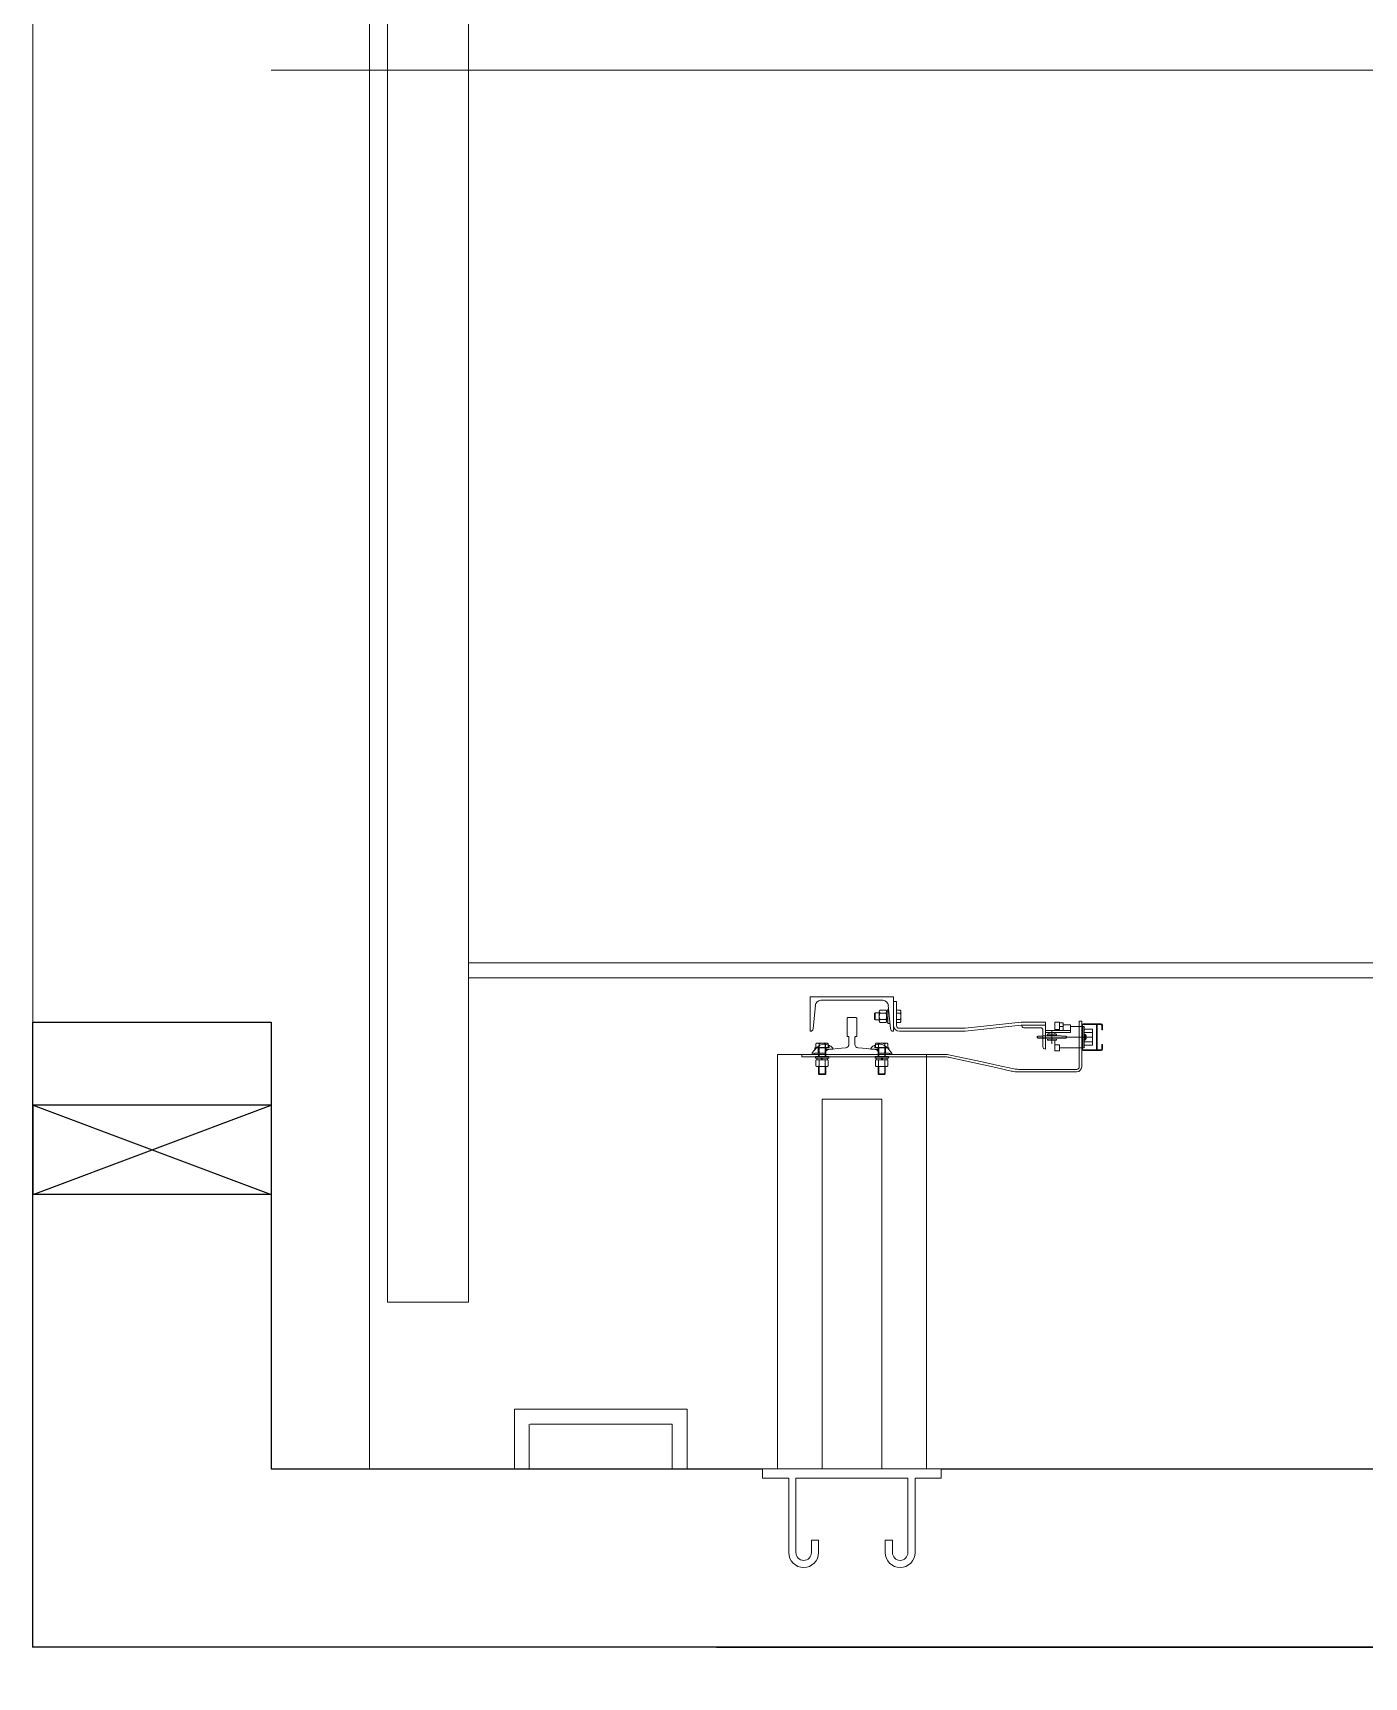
# Model space of a CAD drawing. Extents: x -15449 to 597104, y -1239737 to 53667.
# Drawn here: x 301578 to 303813, y -276953 to -274190 of the extents above; entities that cross this region are included whole.
import ezdxf

# ---------------------------------------------------------------- set-up
doc = ezdxf.new("R2010")
doc.units = 0
doc.header["$LTSCALE"] = 8
for name, color, linetype in [('000_CTCI_CSA', 7, 'CONTINUOUS'), ('A-_LIFT----_E-', 8, 'CONTINUOUS'), ('A-_WALLSTRU_E-', 7, 'CONTINUOUS')]:
    doc.layers.add(name, color=color, linetype=linetype)
doc.layers.add('A-_LIFT----_E', color=7, linetype='CONTINUOUS', lineweight=9)
doc.layers.add('Block - Cargo Lift_dwg', color=7, linetype='CONTINUOUS', lineweight=9, true_color=0x767676)

# ---------------------------------------------------------------- blocks, each defined once
blk = doc.blocks.new('CTCI_Building Footprint and Grid')
at = {"layer": 'A-_LIFT----_E', "color": 252, "lineweight": 18}
blk.add_line((1991061.6, -943272.3, 0), (1991061.6, -948072.3, 0), dxfattribs=at)
at = {"layer": 'A-_LIFT----_E', "color": 252}
for p, q in [((1996196.6, -945722.3, 0), (1990896.6, -945722.3, 0)), ((1991806.6, -947332.9, 0), (1991810.2, -947293.9, 0)), ((1991819.6, -947285.3, 0), (1991923.3, -947285.3, 0)), ((1991917.6, -947304.5, 0), (1991917.6, -947320.1, 0)), ((1991918.8, -947301.9, 0), (1991928.6, -947301.9, 0)), ((1991918.8, -947307.1, 0), (1991928.6, -947307.1, 0)), ((1991932.7, -947293.9, 0), (1991936.2, -947332.9, 0)), ((1991952.7, -947307.1, 0), (1991946.4, -947307.1, 0)), ((1991953.9, -947304.5, 0), (1991953.9, -947320.1, 0)), ((1991917.6, -947318.3, 0), (1991910.6, -947318.3, 0)), ((1991918.8, -947317.5, 0), (1991928.6, -947317.5, 0)), ((1991918.8, -947322.7, 0), (1991928.6, -947322.7, 0)), ((1991931.8, -947312.9, 0), (1991929.8, -947315.8, 0)), ((1991931.8, -947315.6, 0), (1991929.8, -947318.6, 0)), ((1991952.7, -947317.5, 0), (1991946.4, -947317.5, 0)), ((1992060.9, -947332.3, 0), (1991951.4, -947332.3, 0)), ((1992060.9, -947337.3, 0), (1991951.4, -947337.3, 0)), ((1992062, -947332.2, 0), (1992155.9, -947322.3, 0)), ((1992155.9, -947327.3, 0), (1992062, -947337.2, 0)), ((1992188.4, -947331.3, 0), (1992160.4, -947331.3, 0)), ((1992192.4, -947363.3, 0), (1992192.4, -947335.3, 0)), ((1992196.4, -947328.3, 0), (1992196.4, -947360.3, 0)), ((1992207.4, -947358.3, 0), (1992207.4, -947336.3, 0)), ((1992212.4, -947336.3, 0), (1992212.4, -947329.3, 0)), ((1992261.4, -947339.3, 0), (1992275.4, -947339.3, 0)), ((1991805, -947373.6, 0), (1991811.9, -947365.4, 0)), ((1991815.1, -947374, 0), (1991815.1, -947365, 0)), ((1991816.6, -947365, 0), (1991816.6, -947380, 0)), ((1991826.7, -947365, 0), (1991826.7, -947380, 0)), ((1991827.3, -947365, 0), (1991827.3, -947359.1, 0)), ((1991828.1, -947368.4, 0), (1991828.1, -947365, 0)), ((1991829.4, -947367.9, 0), (1991839.2, -947367.1, 0)), ((1991839.6, -947366.2, 0), (1991839.6, -947366.6, 0)), ((1991903.6, -947366.2, 0), (1991903.6, -947366.6, 0)), ((1991913.9, -947367.9, 0), (1991904.1, -947367.1, 0)), ((1991915.1, -947368.4, 0), (1991915.1, -947365, 0)), ((1991916, -947365, 0), (1991916, -947359.1, 0)), ((1991916.6, -947365, 0), (1991916.6, -947380, 0)), ((1991926.7, -947365, 0), (1991926.7, -947380, 0)), ((1991928.1, -947374, 0), (1991928.1, -947365, 0)), ((1991938.3, -947373.6, 0), (1991931.4, -947365.4, 0)), ((1992182.4, -947347.4, 0), (1992182.4, -947347.1, 0)), ((1992275.4, -947347.3, 0), (1992182.4, -947347.3, 0)), ((1992212.4, -947365.3, 0), (1992212.4, -947352.3, 0)), ((1992232.4, -947347.1, 0), (1992232.4, -947347.4, 0)), ((1992261.4, -947355.3, 0), (1992275.4, -947355.3, 0)), ((1992263.3, -947350.8, 0), (1992263.3, -947343.8, 0)), ((1992265.1, -947346.3, 0), (1992263.3, -947346.3, 0)), ((1992265.1, -947348.3, 0), (1992263.3, -947348.3, 0)), ((1991804.6, -947375.5, 0), (1991804.6, -947374.5, 0)), ((1991805.1, -947376, 0), (1991807.1, -947376, 0)), ((1991816.4, -947386.1, 0), (1991816.4, -947395.6, 0)), ((1991826.8, -947386.1, 0), (1991826.8, -947395.6, 0)), ((1991916.4, -947386.1, 0), (1991916.4, -947395.6, 0)), ((1991926.8, -947386.1, 0), (1991926.8, -947395.6, 0)), ((1991938.1, -947376, 0), (1991936.1, -947376, 0)), ((1991938.6, -947375.5, 0), (1991938.6, -947374.5, 0)), ((1991816.6, -947396.4, 0), (1991816.6, -947410, 0)), ((1991827.6, -947396.4, 0), (1991827.6, -947409.1, 0)), ((1991915.6, -947396.4, 0), (1991915.6, -947409.1, 0)), ((1991926.7, -947396.4, 0), (1991926.7, -947410, 0)), ((1990896.6, -947611.5, 0), (1990496.6, -947461.5, 0)), ((1991594.8, -947972.3, 0), (1991304.8, -947972.3, 0)), ((1991569.8, -947997.3, 0), (1991331.2, -947997.3, 0))]:
    blk.add_line(p, q, dxfattribs=at)
at = {"layer": 'A-_LIFT----_E', "color": 252, "elevation": 0, "flags": 128}
for points in [[(1991227.6, -943652.3), (1991091.6, -943652.3), (1991091.6, -947792.3), (1991227.6, -947792.3)], [(1992212.4, -947339.3), (1992212.4, -947342.3), (1992202.4, -947342.3), (1992202.4, -947339.3)], [(1992220.4, -947322.3), (1992220.4, -947334.3), (1992212.4, -947334.3), (1992212.4, -947322.3)], [(1992226.4, -947323.3), (1992220.4, -947323.3), (1992220.4, -947329.3), (1992226.4, -947329.3)], [(1992259.4, -947329.3), (1992259.4, -947365.3), (1992261.4, -947365.3), (1992261.4, -947329.3)], [(1992220.4, -947370.3), (1992220.4, -947360.3), (1992212.4, -947360.3), (1992212.4, -947370.3)], [(1991810.4, -947382.3), (1991832.9, -947382.3), (1991832.9, -947380), (1991810.4, -947380)], [(1991811.2, -947395.6), (1991811.2, -947386.1), (1991812.6, -947385.3), (1991830.6, -947385.3), (1991832, -947386.1), (1991832, -947395.6), (1991830.6, -947396.4), (1991812.6, -947396.4)], [(1991812.5, -947385.3), (1991821, -947385.3), (1991820, -947382.3), (1991812.5, -947382.3)], [(1991821.3, -947382.3), (1991822.3, -947385.3), (1991830.8, -947385.3), (1991830.8, -947382.3)], [(1991932.9, -947382.3), (1991910.4, -947382.3), (1991910.4, -947380), (1991932.9, -947380)], [(1991932, -947395.6), (1991932, -947386.1), (1991930.6, -947385.3), (1991912.6, -947385.3), (1991911.2, -947386.1), (1991911.2, -947395.6), (1991912.6, -947396.4), (1991930.6, -947396.4)], [(1991922, -947382.3), (1991921, -947385.3), (1991912.5, -947385.3), (1991912.5, -947382.3)], [(1991930.8, -947385.3), (1991922.3, -947385.3), (1991923.3, -947382.3), (1991930.8, -947382.3)]]:
    blk.add_lwpolyline(points, close=True, dxfattribs=at)
for points in [[(1991227.6, -947247.3), (1995852.6, -947247.3), (1995852.6, -944197.3), (1991227.6, -944197.3)], [(1991227.6, -944222.3), (1995827.6, -944222.3), (1995827.6, -947222.3), (1991227.6, -947222.3), (1991307.6, -947222.3)], [(1991941, -947337.3), (1991941.4, -947337.3), (1991941.4, -947279.3), (1991801.4, -947279.3), (1991801.4, -947337.3), (1991801.8, -947337.3)], [(1991910.6, -947306.3), (1991910.6, -947318.3), (1991909.8, -947317.4), (1991909.8, -947307.1), (1991910.6, -947306.3), (1991917.6, -947306.3)], [(1991931.8, -947303.4), (1991931.3, -947303.4), (1991930.8, -947303.4), (1991930.3, -947303.4), (1991929.8, -947303.4)], [(1991929.8, -947303.4), (1991929.8, -947307.8), (1991929.8, -947312.3), (1991929.8, -947316.7), (1991929.8, -947321.2)], [(1991933.3, -947300.4), (1991931.8, -947300.4), (1991931.8, -947324.2), (1991935.4, -947324.2)], [(1991931.8, -947321.2), (1991931.8, -947316.7), (1991931.8, -947312.3), (1991931.8, -947307.8), (1991931.8, -947303.4)], [(1991941.4, -947327.3), (1991941.4, -947287.3), (1991946.4, -947287.3), (1991946.4, -947327.3)], [(1991952.7, -947301.9), (1991951.2, -947301.9), (1991949.6, -947301.9), (1991948, -947301.9), (1991946.4, -947301.9)], [(1991946.4, -947301.9), (1991946.4, -947307.1), (1991946.4, -947312.3), (1991946.4, -947317.5), (1991946.4, -947322.7)], [(1991864.6, -947314.3), (1991864.4, -947314.5), (1991864.1, -947314.8), (1991863.9, -947315), (1991863.6, -947315.3)], [(1991863.6, -947315.3), (1991863.6, -947323), (1991863.6, -947330.8), (1991863.6, -947338.5), (1991863.6, -947346.3)], [(1991878.6, -947314.3), (1991875.1, -947314.3), (1991871.6, -947314.3), (1991868.1, -947314.3), (1991864.6, -947314.3)], [(1991879.6, -947315.3), (1991879.4, -947315), (1991879.1, -947314.8), (1991878.9, -947314.5), (1991878.6, -947314.3)], [(1991879.6, -947346.3), (1991879.6, -947338.5), (1991879.6, -947330.8), (1991879.6, -947323), (1991879.6, -947315.3)], [(1991929.8, -947321.2), (1991930.3, -947321.2), (1991930.8, -947321.2), (1991931.3, -947321.2), (1991931.8, -947321.2)], [(1991946.4, -947322.7), (1991948, -947322.7), (1991949.6, -947322.7), (1991951.2, -947322.7), (1991952.7, -947322.7)], [(1992156.4, -947327.3), (1992196.4, -947327.3), (1992196.4, -947367.3)], [(1992157, -947322.3), (1992196.4, -947322.3), (1992196.4, -947327.3), (1992157, -947327.3)], [(1992238.4, -947339.3), (1992196.4, -947339.3), (1992196.4, -947336.3), (1992238.4, -947336.3), (1992238.4, -947339.3), (1992238.4, -947326.3), (1992226.4, -947326.3), (1992226.4, -947336.3)], [(1992238.4, -947329.3), (1992257.4, -947329.3), (1992257.4, -947365.3), (1992220.4, -947365.3)], [(1992257.4, -947320.3), (1992256.4, -947320.3), (1992255.4, -947320.3), (1992254.4, -947320.3), (1992253.4, -947320.3)], [(1992253.4, -947320.3), (1992253.4, -947339.5), (1992253.4, -947358.8), (1992253.4, -947378), (1992253.4, -947397.3)], [(1992257.4, -947397.3), (1992257.4, -947378), (1992257.4, -947358.8), (1992257.4, -947339.5), (1992257.4, -947320.3)], [(1992257.4, -947327.2), (1992257.4, -947337.2), (1992257.4, -947347.3), (1992257.4, -947357.3), (1992257.4, -947367.4)], [(1992258.6, -947367.4), (1992258.6, -947357.3), (1992258.6, -947347.3), (1992258.6, -947337.2), (1992258.6, -947327.2)], [(1992290, -947324.8), (1992282.5, -947324.8), (1992274.9, -947324.8), (1992267.4, -947324.8), (1992259.8, -947324.8)], [(1992259.8, -947326), (1992267.4, -947326), (1992274.9, -947326), (1992282.5, -947326), (1992290, -947326)], [(1992261.4, -947333.8), (1992275.4, -947333.8), (1992275.4, -947360.8), (1992261.4, -947360.8)], [(1992282.4, -947324.8), (1992282.4, -947336), (1992282.4, -947347.3), (1992282.4, -947358.5), (1992282.4, -947369.8)], [(1992283.6, -947324.8), (1992283.3, -947324.8), (1992283, -947324.8), (1992282.7, -947324.8), (1992282.4, -947324.8)], [(1992283.6, -947369.8), (1992283.6, -947358.5), (1992283.6, -947347.3), (1992283.6, -947336), (1992283.6, -947324.8)], [(1992291.2, -947327.2), (1992291.2, -947329.1), (1992291.2, -947331), (1992291.2, -947332.9), (1992291.2, -947334.8)], [(1992291.2, -947334.8), (1992291.5, -947334.8), (1992291.8, -947334.8), (1992292.1, -947334.8), (1992292.4, -947334.8)], [(1992292.4, -947334.8), (1992292.4, -947332.9), (1992292.4, -947331), (1992292.4, -947329.1), (1992292.4, -947327.2)], [(1991809.6, -947368.1), (1991809.6, -947365), (1991812.2, -947365), (1991833.2, -947365), (1991833.2, -947360.7)], [(1991812.8, -947364.4), (1991811.2, -947364.4), (1991811.2, -947358.3), (1991812.6, -947357.5), (1991830.6, -947357.5), (1991832, -947358.3), (1991832, -947360.2), (1991832, -947364.4), (1991830.1, -947364.4)], [(1991815.6, -947365), (1991813.2, -947365), (1991813.2, -947364.4), (1991830.1, -947364.4), (1991830.1, -947365), (1991827.6, -947365)], [(1991827.6, -947380), (1991827.6, -947369.2), (1991827.6, -947365), (1991815.6, -947365), (1991815.6, -947380)], [(1991816.4, -947358.3), (1991816.4, -947361.5), (1991816.4, -947364.4)], [(1991826.8, -947358.3), (1991826.8, -947359), (1991826.8, -947364.4)], [(1991861.2, -947365.3), (1991854, -947365.9), (1991846.9, -947366.5), (1991839.8, -947367.2), (1991832.6, -947367.8)], [(1991863.6, -947346.3), (1991864.1, -947346.3), (1991864.6, -947346.3), (1991865.1, -947346.3), (1991865.6, -947346.3)], [(1991866.6, -947347.3), (1991866.6, -947350.3), (1991866.6, -947353.3), (1991866.6, -947356.3), (1991866.6, -947359.3)], [(1991876.6, -947359.3), (1991876.6, -947356.3), (1991876.6, -947353.3), (1991876.6, -947350.3), (1991876.6, -947347.3)], [(1991877.6, -947346.3), (1991878.1, -947346.3), (1991878.6, -947346.3), (1991879.1, -947346.3), (1991879.6, -947346.3)], [(1991910.7, -947367.8), (1991903.5, -947367.2), (1991896.4, -947366.5), (1991889.3, -947365.9), (1991882.1, -947365.3)], [(1991933.6, -947368.1), (1991933.6, -947365), (1991931.1, -947365), (1991910.1, -947365), (1991910.1, -947360.7)], [(1991930.5, -947364.4), (1991932, -947364.4), (1991932, -947358.3), (1991930.6, -947357.5), (1991912.6, -947357.5), (1991911.2, -947358.3), (1991911.2, -947360.2), (1991911.2, -947364.4), (1991913.2, -947364.4)], [(1991927.6, -947365), (1991930.1, -947365), (1991930.1, -947364.4), (1991913.2, -947364.4), (1991913.2, -947365), (1991915.6, -947365)], [(1991915.6, -947380), (1991915.6, -947369.2), (1991915.6, -947365), (1991927.6, -947365), (1991927.6, -947380)], [(1991916.4, -947358.3), (1991916.4, -947359), (1991916.4, -947364.4)], [(1991926.8, -947358.3), (1991926.8, -947361.5), (1991926.8, -947364.4)], [(1992183.8, -947345.7), (1992199.9, -947344.3), (1992214.9, -947344.3), (1992231.1, -947345.7)], [(1992214.9, -947350.3), (1992214.9, -947352.3), (1992199.9, -947352.3), (1992199.9, -947350.3), (1992183.8, -947348.9)], [(1992199.9, -947344.3), (1992199.9, -947342.3), (1992214.9, -947342.3), (1992214.9, -947344.3)], [(1992231.1, -947348.9), (1992214.9, -947350.3), (1992199.9, -947350.3)], [(1992262.6, -947352), (1992261.4, -947352), (1992261.4, -947342.5), (1992262.6, -947342.5)], [(1992292.4, -947359.8), (1992292.1, -947359.8), (1992291.8, -947359.8), (1992291.5, -947359.8), (1992291.2, -947359.8)], [(1992291.2, -947359.8), (1992291.2, -947361.7), (1992291.2, -947363.6), (1992291.2, -947365.5), (1992291.2, -947367.4)], [(1992292.4, -947367.4), (1992292.4, -947365.5), (1992292.4, -947363.6), (1992292.4, -947361.7), (1992292.4, -947359.8)], [(1991746.6, -948072.3), (1991746.6, -947376.3), (1991996.6, -947376.3), (1991996.6, -948072.3)], [(1992027.9, -947376.3), (1991967.8, -947376.3), (1991907.7, -947376.3), (1991847.6, -947376.3), (1991787.4, -947376.3)], [(1991787.4, -947376.3), (1991787.4, -947377.3), (1991787.4, -947378.3), (1991787.4, -947379.3), (1991787.4, -947380.3)], [(1991787.4, -947380.3), (1991847.7, -947380.3), (1991907.9, -947380.3), (1991968.2, -947380.3), (1992028.5, -947380.3)], [(1991809.1, -947374), (1991827.3, -947374), (1991827.6, -947369.8)], [(1991827.1, -947373.8), (1991827.1, -947374.4), (1991827.1, -947375), (1991827.1, -947375.6), (1991827.1, -947376.3)], [(1991827.1, -947376.3), (1991849.4, -947376.3), (1991871.6, -947376.3), (1991893.9, -947376.3), (1991916.1, -947376.3)], [(1991934.1, -947374), (1991916, -947374), (1991915.7, -947369.8)], [(1991916.1, -947376.3), (1991916.1, -947375.6), (1991916.1, -947375), (1991916.1, -947374.4), (1991916.1, -947373.8)], [(1992036.3, -947381.3), (1992061.9, -947387), (1992087.6, -947392.7), (1992113.3, -947398.4), (1992138.9, -947404.1)], [(1992143.7, -947400.3), (1992117, -947394.6), (1992090.2, -947388.9), (1992063.5, -947383.1), (1992036.8, -947377.4)], [(1992290, -947368.6), (1992282.5, -947368.6), (1992274.9, -947368.6), (1992267.4, -947368.6), (1992259.8, -947368.6)], [(1992259.8, -947369.8), (1992267.4, -947369.8), (1992274.9, -947369.8), (1992282.5, -947369.8), (1992290, -947369.8)], [(1992282.4, -947369.8), (1992282.7, -947369.8), (1992283, -947369.8), (1992283.3, -947369.8), (1992283.6, -947369.8)], [(1991815.6, -947396.4), (1991815.6, -947409.1), (1991816.6, -947410), (1991826.7, -947410)], [(1991815.6, -947409.1), (1991827.6, -947409.1), (1991826.7, -947410), (1991826.7, -947396.4)], [(1991927.6, -947409.1), (1991915.6, -947409.1), (1991916.6, -947410)], [(1991927.6, -947396.4), (1991927.6, -947409.1), (1991926.7, -947410), (1991916.6, -947410), (1991916.6, -947396.4)], [(1992148.1, -947405.3), (1992173.4, -947405.3), (1992198.8, -947405.3), (1992224.1, -947405.3), (1992249.4, -947405.3)], [(1992249.4, -947401.3), (1992224.9, -947401.3), (1992200.4, -947401.3), (1992175.8, -947401.3), (1992151.3, -947401.3)], [(1990496.6, -947611.5), (1990496.6, -947461.5), (1990896.6, -947461.5), (1990896.6, -947611.5), (1990496.6, -947611.5), (1990896.6, -947461.5)], [(1991821.6, -948072.3), (1991821.6, -947451.3), (1991921.6, -947451.3), (1991921.6, -948072.3)], [(1991304.8, -948060.9), (1991304.8, -948072.3), (1991304.8, -947972.3), (1991304.8, -948042.3)], [(1991594.8, -948057.9), (1991594.8, -948072.3), (1991594.8, -947972.3), (1991594.8, -948042.3)], [(1991329.8, -948072.3), (1991329.8, -947997.3), (1991329.8, -948042.3)], [(1991569.8, -948056.1), (1991569.8, -948072.3), (1991569.8, -947997.3), (1991569.8, -948042.3)], [(1992021.6, -948072.3), (1991946.6, -948072.3), (1991871.6, -948072.3), (1991796.6, -948072.3), (1991721.6, -948072.3)], [(1991721.6, -948072.3), (1991721.6, -948076.3), (1991721.6, -948080.3), (1991721.6, -948084.3), (1991721.6, -948088.3)], [(1992021.6, -948088.3), (1992021.6, -948084.3), (1992021.6, -948080.3), (1992021.6, -948076.3), (1992021.6, -948072.3)], [(1991721.6, -948088.3), (1991732.6, -948088.3), (1991743.6, -948088.3), (1991754.6, -948088.3), (1991765.6, -948088.3)], [(1991765.6, -948088.3), (1991765.6, -948119.5), (1991765.6, -948150.8), (1991765.6, -948182), (1991765.6, -948213.3)], [(1991777.6, -948213.3), (1991777.6, -948182), (1991777.6, -948150.8), (1991777.6, -948119.5), (1991777.6, -948088.3)], [(1991777.6, -948088.3), (1991824.6, -948088.3), (1991871.6, -948088.3), (1991918.6, -948088.3), (1991965.6, -948088.3)], [(1991965.6, -948088.3), (1991965.6, -948119.5), (1991965.6, -948150.8), (1991965.6, -948182), (1991965.6, -948213.3)], [(1991977.6, -948213.3), (1991977.6, -948182), (1991977.6, -948150.8), (1991977.6, -948119.5), (1991977.6, -948088.3)], [(1991977.6, -948088.3), (1991988.6, -948088.3), (1991999.6, -948088.3), (1992010.6, -948088.3), (1992021.6, -948088.3)], [(1991815.6, -948192.1), (1991812.6, -948192.1), (1991809.6, -948192.1), (1991806.6, -948192.1), (1991803.6, -948192.1)], [(1991803.6, -948192.1), (1991803.6, -948197.4), (1991803.6, -948202.7), (1991803.6, -948208), (1991803.6, -948213.3)], [(1991815.6, -948213.3), (1991815.6, -948208), (1991815.6, -948202.7), (1991815.6, -948197.4), (1991815.6, -948192.1)], [(1991939.6, -948192.1), (1991936.6, -948192.1), (1991933.6, -948192.1), (1991930.6, -948192.1), (1991927.6, -948192.1)], [(1991927.6, -948192.1), (1991927.6, -948197.4), (1991927.6, -948202.7), (1991927.6, -948208), (1991927.6, -948213.3)], [(1991939.6, -948213.3), (1991939.6, -948208), (1991939.6, -948202.7), (1991939.6, -948197.4), (1991939.6, -948192.1)]]:
    blk.add_lwpolyline(points, dxfattribs=at)
at = {"layer": 'A-_LIFT----_E', "color": 252}
for centre, radius, start, end in [((1991819.6, -947294.8, 0), 9.5, 90, 174.8354), ((1991921, -947304.5, 0), 3.41, 130.4174, 229.5826), ((1991929.4, -947312.3, 0), 11.9, 153.9922, 206.0078), ((1991923.3, -947294.8, 0), 9.5, 5.1646, 90), ((1991926.4, -947304.5, 0), 3.41, 310.4174, 49.5826), ((1991917.9, -947312.3, 0), 11.9, 333.9922, 26.0078), ((1991950.5, -947304.5, 0), 3.41, 310.4174, 49.5826), ((1991942.1, -947312.3, 0), 11.8, 333.9922, 26.0078), ((1991801.8, -947332.5, 0), 4.8, 270, 354.8354), ((1991921, -947320.1, 0), 3.41, 130.4174, 229.5826), ((1991926.4, -947320.1, 0), 3.41, 310.4174, 49.5826), ((1991941, -947332.5, 0), 4.8, 185.1646, 270), ((1991951.4, -947327.3, 0), 10, 180, 270), ((1991951.4, -947327.3, 0), 5, 180, 270), ((1991950.5, -947320.1, 0), 3.41, 310.4174, 49.5826), ((1992060.9, -947322.3, 0), 10, 270, 276.009), ((1992060.9, -947327.3, 0), 10, 270, 276.009), ((1992157, -947332.3, 0), 10, 90, 96.009), ((1992157, -947337.3, 0), 10, 90, 96.009), ((1992160.4, -947327.3, 0), 4, 180, 270), ((1992188.4, -947335.3, 0), 4, 0, 90), ((1992259.8, -947327.2, 0), 2.4, 90, 180), ((1992259.8, -947327.2, 0), 1.2, 90, 180), ((1992290, -947327.2, 0), 2.4, 0, 90), ((1992290, -947327.2, 0), 1.2, 0, 90), ((1991813.8, -947362.1, 0), 4.59, 55.5531, 115.5531), ((1991825.6, -947377, 0), 18, 40.7491, 139.9218), ((1991821.6, -947374.7, 0), 17.2, 72.3875, 107.6125), ((1991829.4, -947362.1, 0), 4.59, 64.4469, 124.4469), ((1991833.1, -947373.8, 0), 6, 95.0636, 180), ((1991829.6, -947369.9, 0), 2, 94.5, 177), ((1991839.1, -947366.6, 0), 0.5, 274.5, 0), ((1991838.1, -947366.2, 0), 1.5, 0, 40.7491), ((1991860.6, -947359.3, 0), 6, 275.0636, 0), ((1991865.6, -947347.3, 0), 1, 0, 90), ((1991877.6, -947347.3, 0), 1, 90, 180), ((1991882.6, -947359.3, 0), 6, 180, 264.9364), ((1991905.1, -947366.2, 0), 1.5, 139.2509, 180), ((1991904.1, -947366.6, 0), 0.5, 180, 265.5), ((1991917.6, -947377, 0), 18, 40.0782, 139.2509), ((1991910.1, -947373.8, 0), 6, 0, 84.9364), ((1991913.8, -947362.1, 0), 4.59, 55.5531, 115.5531), ((1991913.7, -947369.9, 0), 2, 3, 85.5), ((1991921.6, -947374.7, 0), 17.2, 72.3875, 107.6125), ((1991929.4, -947362.1, 0), 4.59, 64.4469, 124.4469), ((1992183.9, -947347.1, 0), 1.5, 94.8991, 180), ((1992183.9, -947347.4, 0), 1.5, 180, 265.1009), ((1992196.4, -947363.3, 0), 4, 180, 270), ((1992230.9, -947347.1, 0), 1.5, 0, 85.1009), ((1992230.9, -947347.4, 0), 1.5, 274.8991, 0), ((1992259.8, -947367.4, 0), 2.4, 180, 270), ((1992259.8, -947367.4, 0), 1.2, 180, 270), ((1992262.6, -947344, 0), 1.5, 36.0472, 90), ((1992262.6, -947350.5, 0), 1.5, 270, 323.9528), ((1992258.1, -947347.3, 0), 7.02, 323.9528, 36.0472), ((1992290, -947367.4, 0), 2.4, 270, 0), ((1992290, -947367.4, 0), 1.2, 270, 0), ((1991806.1, -947374.5, 0), 1.5, 139.9218, 180), ((1991805.1, -947375.5, 0), 0.5, 180, 270), ((1991807.1, -947375.5, 0), 0.5, 270, 0), ((1991809.1, -947375.5, 0), 1.5, 90, 180), ((1991813.8, -947389.9, 0), 4.6, 55.5615, 115.5615), ((1991813.8, -947391.8, 0), 4.6, 244.4385, 304.4385), ((1991821.6, -947402.5, 0), 17.2, 72.383, 107.617), ((1991821.6, -947379.3, 0), 17.2, 252.383, 287.617), ((1991829.4, -947389.9, 0), 4.6, 64.4385, 124.4385), ((1991829.4, -947391.8, 0), 4.6, 235.5615, 295.5615), ((1991913.8, -947389.9, 0), 4.6, 55.5615, 115.5615), ((1991913.8, -947391.8, 0), 4.6, 244.4385, 304.4385), ((1991921.6, -947402.5, 0), 17.2, 72.383, 107.617), ((1991921.6, -947379.3, 0), 17.2, 252.383, 287.617), ((1991929.4, -947389.9, 0), 4.6, 64.4385, 124.4385), ((1991929.4, -947391.8, 0), 4.6, 235.5615, 295.5615), ((1991934.1, -947375.5, 0), 1.5, 0, 90), ((1991936.1, -947375.5, 0), 0.5, 180, 270), ((1991938.1, -947375.5, 0), 0.5, 270, 0), ((1991937.1, -947374.5, 0), 1.5, 0, 40.0782), ((1992027.9, -947411.3, 0), 35, 75.3791, 90), ((1992028.5, -947410.3, 0), 30, 74.876, 90), ((1992148.1, -947370.3, 0), 35, 254.876, 270), ((1992151.3, -947371.3, 0), 30, 255.3791, 270), ((1992249.4, -947397.3, 0), 8, 270, 0), ((1992249.4, -947397.3, 0), 4, 270, 0), ((1991790.6, -948213.3, 0), 25, 180, 0), ((1991790.6, -948213.3, 0), 13, 180, 0), ((1991952.6, -948213.3, 0), 25, 180, 0), ((1991952.6, -948213.3, 0), 13, 180, 0)]:
    blk.add_arc(centre, radius, start, end, dxfattribs=at)
at = {"layer": 'A-_LIFT----_E-', "color": 252, "elevation": 0, "flags": 128}
blk.add_lwpolyline([(1990896.6, -947611.5), (1990496.8, -947611.5), (1990896.6, -947461.5), (1990496.8, -947461.5)], close=True, dxfattribs=at)
at = {"layer": 'A-_WALLSTRU_E-', "color": 252}
blk.add_line((1992021.6, -948072.3, 0), (1993221.6, -948072.3, 0), dxfattribs=at)
at = {"layer": 'A-_WALLSTRU_E-', "color": 252, "elevation": 0, "flags": 128}
blk.add_lwpolyline([(1996496.6, -948372.2), (1990496.3, -948372.2), (1990496.3, -948372.7), (1990496.3, -948372.6), (1990496.3, -947322.3), (1990896.6, -947322.3), (1990896.6, -948072.3), (1991721.6, -948072.3)], dxfattribs=at)

msp = doc.modelspace()

# ---------------------------------------------------------------- linework, layer by layer
at = {"layer": 'Block - Cargo Lift_dwg', "lineweight": -3}
msp.add_line((301577.9923, -276902.1718, 0), (305494.7378, -276903.4574, 0), dxfattribs=at)
at = {"layer": 'Block - Cargo Lift_dwg', "color": 8, "true_color": 0x808080, "elevation": 0}
msp.add_lwpolyline([(288077.8676, -205202.5618), (276377.8659, -205202.5297), (276377.8676, -236002.5634), (286277.8676, -236002.5634), (286277.8676, -271202.5634), (295877.8615, -271202.5634), (295876.8381, -291002.1708), (305478.3156, -291002.1792), (307278.3128, -291002.1792), (307278.316, -276902.1718), (301578.0066, -276902.1718), (301578.0066, -265204.3622), (297678.3128, -265200.7646), (297678.3161, -228902.5644), (287178.6881, -228902.5684), (287178.698, -220692.4827), (288077.8657, -220692.4869), (288077.8676, -205202.5618)], dxfattribs=at)

# ---------------------------------------------------------------- block references
at = {"layer": '000_CTCI_CSA', "color": 2}
msp.add_blockref('CTCI_Building Footprint and Grid', (-1688918.33, 671469.6085, 0), dxfattribs=at)

doc.saveas('drawing.dxf')
